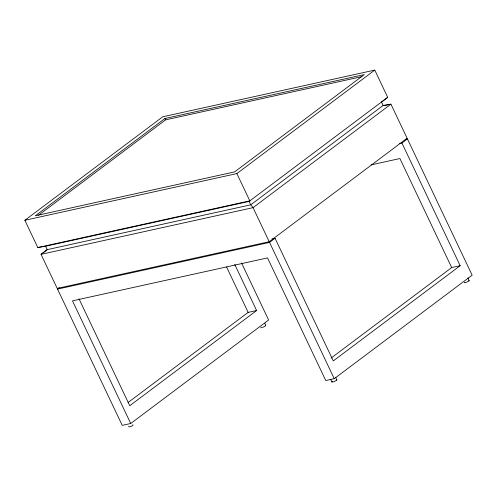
<?xml version="1.0" encoding="UTF-8"?>
<svg xmlns="http://www.w3.org/2000/svg" width="497" height="497" viewBox="0 0 497 497"><rect width="100%" height="100%" fill="white"/><g stroke="black" fill="none" stroke-linecap="round" stroke-linejoin="round"><path stroke-width="0.75" d="M260.726 327.287C262.348 327.927 267.902 326.044 264.771 323.354M335.605 377.198L336.891 380.087L334.046 381.684L331.878 381.976L332.387 381.329M467.981 277.842L469.1 280.954L465.788 282.532L464.428 282.712L464.44 282.24M128.518 426.42C128.381 427.849 134.314 425.413 132.867 424.643M24.85 220.283L236.87 173.583L249.811 200.838L249.134 201.409L45.6 246.239L37.791 247.537L24.85 220.283L162.749 116.789L374.763 70.089L387.703 97.344L381.516 102.053L383.137 105.457L390.94 104.159L407.118 138.228L269.219 241.722L57.205 288.422L41.027 254.352L47.215 249.643L250.755 204.814L383.137 105.457M164.973 118.491L35.349 215.773L234.646 171.881L364.27 74.593L164.973 118.491L165.619 119.852L361.884 76.625M38.474 215.276L165.619 119.852M47.209 249.711L41.027 254.352L253.041 207.653L390.94 104.159L384.125 105.662M241.542 263L268.616 320.012L130.717 423.506L122.237 425.376L57.528 289.099L59.367 287.72M236.87 173.583L374.763 70.089M387.703 97.344L249.134 201.409L250.755 204.814L253.041 207.653L269.219 241.722M57.528 289.099L269.542 242.406L275.058 238.262L333.301 360.909L460.166 265.696L401.924 143.049L399.656 143.552M401.924 143.049L407.441 138.911L472.15 275.183L334.251 378.677L325.771 380.547L267.535 257.9L72.481 300.859L130.717 423.506M128.089 402.495L248.146 312.389L256.626 310.526L234.727 264.398M256.626 310.526L129.76 405.738L78.992 298.815M331.008 358.132L451.68 267.566L460.166 265.696M405.173 139.409L407.441 138.911M371.184 164.874L399.917 158.543L451.68 267.566M37.791 247.537L249.811 200.838M272.033 238.933L275.058 238.262M468.783 280.463L469.28 280.569M265.249 325.293L265.74 325.398M336.401 379.82L336.898 379.925M269.542 242.406L334.251 378.677M330.586 379.248L331.878 381.976M226.576 266.97L248.146 312.389M45.6 246.239L47.215 249.643"/></g></svg>
